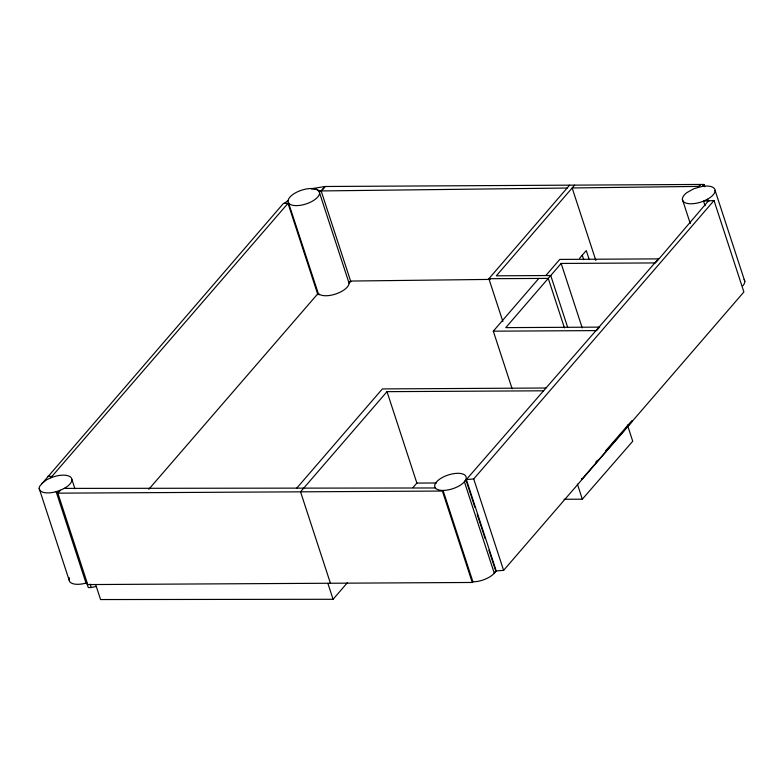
<?xml version="1.0" encoding="UTF-8"?>
<svg xmlns="http://www.w3.org/2000/svg" width="784" height="784" viewBox="0 0 784 784"><rect width="100%" height="100%" fill="white"/><g stroke="black" fill="none" stroke-linecap="round" stroke-linejoin="round"><path stroke-width="1.18" d="M69.482 577.818A17.042 7.497 -18.1 0 0 86.024 583.09L87.73 584.57L472.272 582.473L472.938 581.846A16.435 7.232 -18.1 0 0 494.273 573.212L495.704 570.997L503.602 570.37L743.889 291.971L714.008 200.547L703.542 201.125A17.042 7.497 -18.1 0 1 684.873 202.635A17.042 7.497 -18.1 0 1 686.755 192.688L693.928 188.689L702.395 186.357L704.003 184.456L704.757 186.759M41.542 483.699L46.864 479.661L50.744 477.809L288.002 203.33L317.883 294.755M288.169 203.85L288.757 203.174A16.435 7.232 -18.1 0 0 313.355 200.616A16.435 7.232 -18.1 0 0 312.414 188.532A16.435 7.232 -18.1 0 0 288.463 199.352L288.071 201.41L318.471 294.069M435.365 487.971L64.239 488.403L60.358 490.245L57.849 493.156L87.73 584.57M698.142 187.258L700.573 184.446L324.978 186.494L321.156 190.933L350.86 281.838L348.635 281.858L318.921 190.963L567.136 188.033M325.066 186.759L321.234 191.198L319.01 191.218A16.435 7.232 -18.1 0 0 311.317 188.768L324.978 186.494M148.803 489.285L317.628 293.971L319.931 294.637A16.435 7.232 -18.1 0 0 337.933 293.187A16.435 7.232 -18.1 0 0 349.066 282.838L350.605 281.054L490.127 279.408M296.754 488.138L382.386 388.913L545.987 388.021M543.567 390.804L387.002 391.657L300.546 491.833L330.427 583.247M502.848 321.46L488.873 278.712L569.625 185.161M574.603 185.132L496.331 275.821L550.731 275.527L567.655 327.3M512.148 388.825L493.303 331.171L538.814 278.438M545.831 275.547L559.747 259.416L658.991 258.877L708.687 200.577M655.297 262.405L655.463 262.924L561.158 263.444L505.758 327.634L599.603 327.124L599.437 326.605M579.621 258.269L586.265 250.566L589.235 259.651M412.913 487.668L416.882 483.081L436.453 482.973M95.726 584.737L100.577 599.554L333.082 599.29L347.488 582.6M658.825 258.357L464.393 481.797A16.435 7.232 -18.1 0 1 437.864 489.657A16.435 7.232 -18.1 0 1 447.145 475.359A16.435 7.232 -18.1 0 1 465.823 479.583L473.722 478.955L714.008 200.547M599.603 327.124L596.575 330.603L493.303 331.171M656.169 262.121L658.286 259.69M595.84 462.09L597.437 460.247M605.444 451.055L631.845 420.704L632.1 421.488L581.689 479.426L581.434 478.642M564.01 499.281L582.326 499.173L632.737 441.245L627.425 424.987M288.002 203.33L283.494 203.36L39.602 486.403A17.042 7.497 -18.1 0 0 56.144 491.676L57.849 493.156L442.392 491.049L443.058 490.431L472.938 581.846M284.582 203.183L288.267 200.381M50.744 477.809L54.958 476.378A17.042 7.497 -18.1 0 1 71.187 477.701A17.042 7.497 -18.1 0 1 64.239 488.403M60.358 490.245L56.144 491.676L86.024 583.09M704.003 184.456L700.494 184.495L698.887 186.396L572.153 187.974L595.84 260.464M488.873 278.712L548.261 278.389L564.431 327.869M47.814 476.417L51.96 476.398M95.54 586.638A17.042 7.497 -18.1 0 0 91.287 587.539L88.298 587.559L86.808 582.992M708.863 201.096L707.433 199.273A17.042 7.497 -18.1 0 0 714.871 189.444A17.042 7.497 -18.1 0 0 702.395 186.357M715.086 190.404L744.8 281.299M708.177 201.576L707.433 199.273L703.542 201.125L705.051 205.731M682.384 199.41L690.283 223.577M582.257 255.143L583.737 259.68M561.158 263.444L582.218 327.879M577.387 484.081L582.326 499.173M473.722 478.955L503.602 570.37M466.353 479.543L496.233 570.958L494.273 573.212L464.393 481.797L465.823 479.583L474.898 507.356M477.172 514.294L485.12 538.598M488.893 550.172L495.331 569.841M442.392 491.049L472.272 582.473M387.002 391.657L416.882 483.081M349.066 282.838L349.321 283.622M319.078 293.971L319.333 294.745M327.869 583.335L333.082 599.29M71.903 479.524L74.941 488.814M90.17 584.119L91.287 587.539M39.2 488.54L69.08 579.954M744.085 279.476A17.042 7.497 -18.1 0 1 742.909 285.729"/></g></svg>
